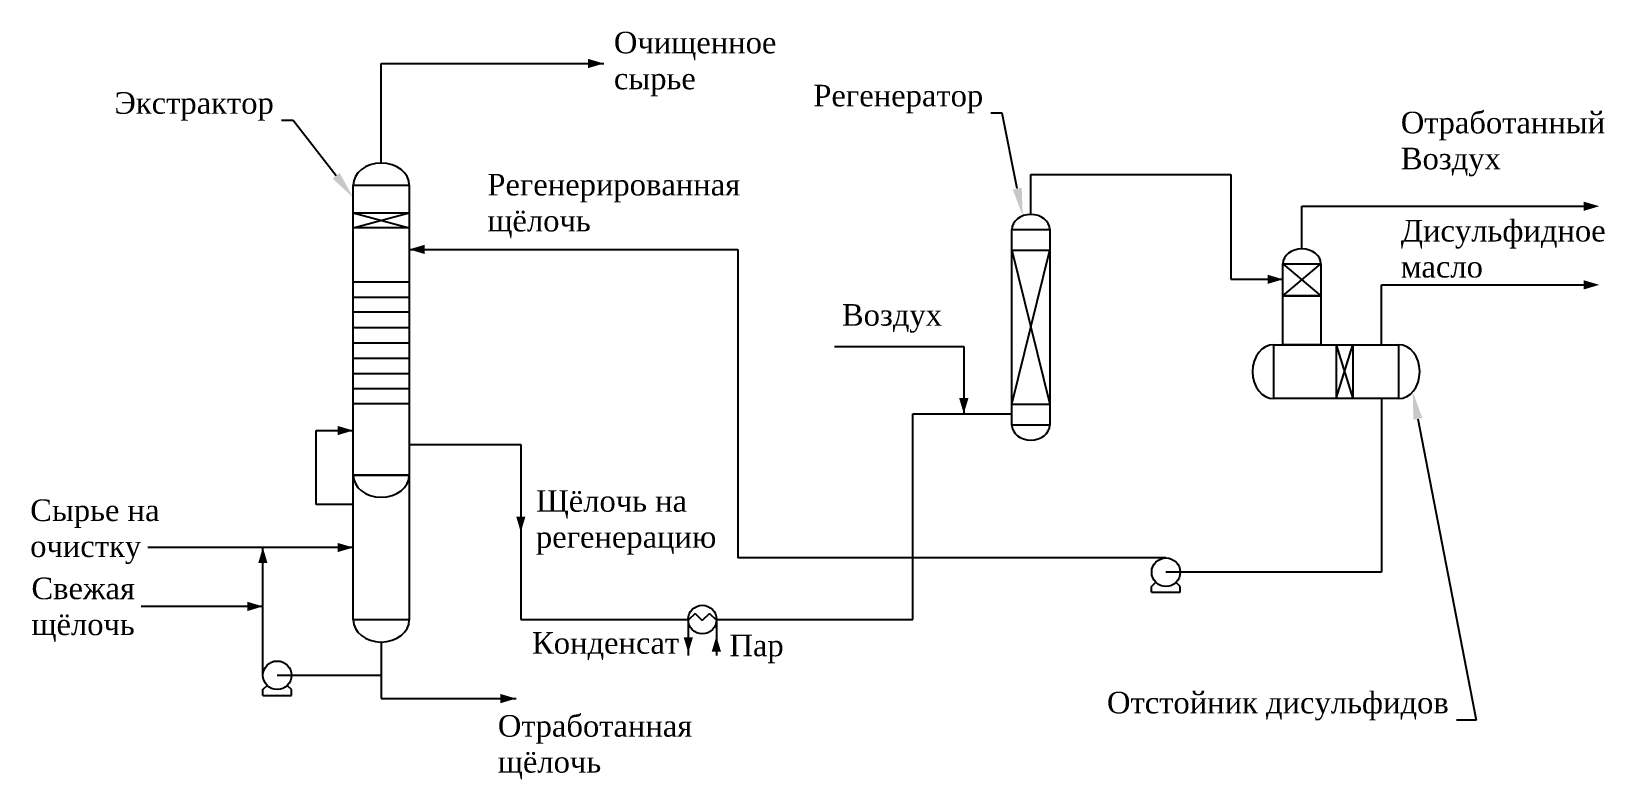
# Paper-space layout 'Лист1' of a CAD drawing. Header units: inches. Extents: x 0.4 to 10.6, y 0.7 to 5.5.
import ezdxf
from ezdxf import colors
from ezdxf.entities.mleader import LeaderData, LeaderLine
from ezdxf.math import Vec2, Vec3

# ---------------------------------------------------------------- set-up
doc = ezdxf.new("R2010")
doc.units = ezdxf.units.IN
doc.header["$MEASUREMENT"] = 0
doc.styles.get("Standard").update_dxf_attribs({"font": 'arial.ttf'})

psp = doc.layouts.new('Лист1')

# ---------------------------------------------------------------- linework, layer by layer
for p, q in [((2.633, 4.695), (2.633, 5.341)), ((2.633, 5.341), (4.077, 5.341)), ((6.849, 4.362), (6.849, 4.621)), ((6.849, 4.621), (8.148, 4.621)), ((8.148, 4.621), (8.148, 3.941)), ((8.608, 4.138), (8.608, 4.415)), ((8.608, 4.415), (10.437, 4.415)), ((2.451, 4.373), (2.815, 4.373)), ((2.451, 4.373), (2.815, 4.274)), ((2.451, 4.274), (2.815, 4.373)), ((2.815, 4.274), (2.451, 4.274)), ((2.815, 4.135), (4.948, 4.135)), ((4.948, 4.135), (4.948, 2.134)), ((6.726, 4.131), (6.972, 4.131)), ((6.726, 4.131), (6.972, 3.13)), ((6.726, 3.13), (6.972, 4.131)), ((8.485, 4.042), (8.731, 3.834)), ((8.485, 3.834), (8.731, 4.042)), ((2.451, 3.925), (2.815, 3.925)), ((8.148, 3.941), (8.485, 3.941)), ((9.124, 3.516), (9.124, 3.905)), ((9.124, 3.905), (10.437, 3.905)), ((2.451, 3.826), (2.815, 3.826)), ((2.815, 3.727), (2.451, 3.727)), ((2.451, 3.628), (2.815, 3.628)), ((2.451, 3.529), (2.815, 3.529)), ((5.575, 3.505), (6.414, 3.505)), ((6.414, 3.505), (6.414, 3.069)), ((8.83, 3.516), (8.83, 3.167)), ((8.83, 3.516), (8.939, 3.167)), ((8.83, 3.167), (8.939, 3.516)), ((8.939, 3.516), (8.939, 3.167)), ((2.451, 3.43), (2.815, 3.43)), ((2.451, 3.331), (2.815, 3.331)), ((2.451, 3.232), (2.815, 3.232)), ((9.124, 3.167), (9.124, 2.041)), ((2.815, 3.133), (2.451, 3.133)), ((6.083, 1.734), (6.083, 3.069)), ((6.083, 3.069), (6.726, 3.069)), ((6.726, 3.13), (6.972, 3.13)), ((2.211, 2.481), (2.211, 2.96)), ((2.211, 2.96), (2.451, 2.96)), ((2.815, 2.869), (3.539, 2.869)), ((3.539, 2.869), (3.539, 1.734)), ((2.451, 2.481), (2.211, 2.481)), ((2.451, 2.201), (1.119, 2.201)), ((1.865, 1.372), (1.865, 2.201)), ((2.815, 2.138), (2.815, 1.76)), ((7.726, 2.134), (4.948, 2.134)), ((7.633, 1.949), (7.66, 1.976)), ((7.633, 1.912), (7.633, 1.949)), ((9.124, 2.041), (7.726, 2.041)), ((7.818, 1.949), (7.791, 1.976)), ((7.818, 1.912), (7.818, 1.949)), ((7.633, 1.912), (7.818, 1.912)), ((1.865, 1.819), (1.076, 1.819)), ((4.671, 1.774), (4.626, 1.729)), ((4.671, 1.774), (4.717, 1.728)), ((4.763, 1.774), (4.717, 1.728)), ((4.763, 1.774), (4.808, 1.729)), ((3.539, 1.734), (4.624, 1.734)), ((4.626, 1.729), (4.626, 1.5)), ((4.808, 1.729), (4.808, 1.5)), ((4.81, 1.734), (6.083, 1.734)), ((2.633, 1.588), (2.633, 1.221)), ((1.958, 1.372), (2.633, 1.372)), ((1.865, 1.279), (1.892, 1.307)), ((1.865, 1.242), (1.865, 1.279)), ((1.865, 1.242), (2.05, 1.242)), ((2.05, 1.279), (2.023, 1.307)), ((2.05, 1.242), (2.05, 1.279)), ((2.633, 1.221), (3.508, 1.221))]:
    psp.add_line(p, q)
for points in [[(2.451, 4.552), (2.815, 4.552), (2.815, 2.671), (2.451, 2.671)], [(6.726, 4.265), (6.972, 4.265), (6.972, 2.995), (6.726, 2.995)], [(8.485, 4.042), (8.731, 4.042), (8.731, 3.834), (8.485, 3.834)], [(8.485, 3.834), (8.731, 3.834), (8.731, 3.516), (8.485, 3.516)], [(9.235, 3.516), (9.235, 3.167), (8.425, 3.167), (8.425, 3.516)], [(2.451, 2.671), (2.815, 2.671), (2.815, 1.731), (2.451, 1.731)]]:
    psp.add_lwpolyline(points, close=True)
for centre in [(7.726, 2.041), (4.717, 1.734), (1.958, 1.372)]:
    psp.add_circle(centre, 0.0926)
for centre, major_axis in [((2.633, 4.552), (-0.182, 0)), ((6.849, 4.265), (-0.123, 0)), ((8.608, 4.042), (-0.123, 0)), ((8.425, 3.342), (0, -0.175)), ((9.235, 3.342), (0, 0.175)), ((6.849, 2.995), (0.123, 0)), ((2.633, 2.671), (0.182, 0)), ((2.633, 1.731), (0.182, 0))]:
    psp.add_ellipse(centre, major_axis=major_axis, ratio=0.786371, start_param=3.141593, end_param=6.283185)
for points in [[(3.976, 5.311), (3.976, 5.371), (4.077, 5.341)], [(10.437, 4.385), (10.437, 4.445), (10.538, 4.415)], [(2.915, 4.165), (2.915, 4.105), (2.815, 4.135)], [(8.385, 3.911), (8.385, 3.971), (8.485, 3.941)], [(10.437, 3.875), (10.437, 3.935), (10.538, 3.905)], [(6.384, 3.17), (6.444, 3.17), (6.414, 3.069)], [(2.35, 2.93), (2.35, 2.99), (2.451, 2.96)], [(3.509, 2.402), (3.569, 2.402), (3.539, 2.301)], [(1.895, 2.1), (1.835, 2.1), (1.865, 2.201)], [(2.35, 2.171), (2.35, 2.231), (2.451, 2.201)], [(1.765, 1.789), (1.765, 1.849), (1.865, 1.819)], [(4.596, 1.619), (4.656, 1.619), (4.626, 1.519)], [(4.838, 1.526), (4.778, 1.526), (4.808, 1.626)], [(3.407, 1.191), (3.407, 1.251), (3.508, 1.221)]]:
    psp.add_solid(points)

# ---------------------------------------------------------------- texts
at = {"attachment_point": 1}
for s, width, gutter_width, heights, insert, char_height in [('{\\fTimes New Roman|b0|i0|c204|p18;Очищенное сырье}', 1.06, 1, [0.518], (4.143, 5.547), 0.14), ('{\\fTimes New Roman|b0|i0|c204|p18;Отработанный Воздух}', 0.69792, 1, [0.487], (9.25, 5.028), 0.14), ('{\\fTimes New Roman|b0|i0|c204|p18;\\H1.4x;Регенерированная щёлочь }', 1.23982, 1, [0.676], (3.322, 4.625), 0.1), ('{\\fTimes New Roman|b0|i0|c204|p18;Дисульфидное масло}', 0.69792, 1, [0.487], (9.25, 4.326), 0.14), ('{\\fTimes New Roman|b0|i0|c204|p18;Воздух}', 0.69792, 1, [0.227], (5.623, 3.78), 0.14), ('{\\fTimes New Roman|b0|i0|c204|p18;\\H1.4x;Щёлочь на регенерацию\\P }', 1.23982, 1, [0.676], (3.637, 2.573), 0.1), ('{\\fTimes New Roman|b0|i0|c204|p18;Сырье на очистку}', 0.94229, 1, [0.418], (0.355, 2.513), 0.14), ('{\\fTimes New Roman|b0|i0|c204|p18;Свежая щёлочь}', 0.90566, 1, [0.426], (0.363, 2.006), 0.14), ('{\\fTimes New Roman|b0|i0|c204|p18;\\H1.4x;Конденсат\\H0.71429x;\\P\\P}', 1.02757, 0, [0.465], (3.612, 1.652), 0.1), ('{\\fTimes New Roman|b0|i0|c204|p18;\\H1.4x;Пар}', 0.34446, 1, [0.315], (4.893, 1.636), 0.1), ('{\\fTimes New Roman|b0|i0|c204|p18;Отработанная щёлочь}', 0.91128, 0.502, [0.456], (3.39, 1.114), 0.14)]:
    psp.add_mtext_dynamic_manual_height_columns(s, width=width, gutter_width=gutter_width, heights=heights, dxfattribs=dict(at, insert=insert, char_height=char_height))

# ---------------------------------------------------------------- leaders
ml = psp.add_multileader_mtext('Standard')
ml.set_content('{\\fTimes New Roman|b0|i0|c204|p18;Экстрактор}', color=256)
ml.set_leader_properties()
ml.build(insert=Vec2(0, 0))
ml.multileader.update_dxf_attribs({"text_left_attachment_type": 7, "text_right_attachment_type": 7, "dogleg_length": 0.36, "arrow_head_size": 0.18})
ctx = ml.context
ctx.base_point, ctx.char_height, ctx.arrow_head_size, ctx.landing_gap_size, ctx.plane_origin = Vec3(0.887, 4.971), 0.14, 0.18, 0.05, Vec3(2.451, 4.471)
ctx.left_attachment, ctx.right_attachment, ctx.text_align_type = 7, 7, 2
notes = []
notes.append((ctx, [(0, (1, 1, 0), (2.062, 4.971), (-1, 0), 0.0761, [(0, [(2.451, 4.471)], 0, [])])]))
ctx.mtext.insert, ctx.mtext.alignment, ctx.mtext.flow_direction = Vec3(1.936, 5.155), 3, 5
ml = psp.add_multileader_mtext('Standard')
ml.set_content('{\\fTimes New Roman|b0|i0|c204|p18;Регенератор}', color=256)
ml.set_leader_properties()
ml.build(insert=Vec2(0, 0))
ml.multileader.update_dxf_attribs({"text_left_attachment_type": 7, "text_right_attachment_type": 7, "dogleg_length": 0.36, "arrow_head_size": 0.18})
ctx = ml.context
ctx.base_point, ctx.char_height, ctx.arrow_head_size, ctx.landing_gap_size, ctx.plane_origin = Vec3(5.422, 5.019), 0.14, 0.18, 0.05, Vec3(6.726, 4.193)
ctx.left_attachment, ctx.right_attachment, ctx.text_align_type = 7, 7, 2
notes.append((ctx, [(0, (1, 1, 0), (6.663, 5.019), (-1, 0), 0.0733, [(0, [(6.796, 4.353)], 0, [])])]))
ctx.mtext.insert, ctx.mtext.alignment, ctx.mtext.flow_direction = Vec3(6.54, 5.203), 3, 5
ml = psp.add_multileader_mtext('Standard')
ml.set_content('{\\fTimes New Roman|b0|i0|c204|p18;Отстойник дисульфидов}', color=256)
ml.set_leader_properties()
ml.build(insert=Vec2(0, 0))
ml.multileader.update_dxf_attribs({"text_left_attachment_type": 7, "text_right_attachment_type": 7, "dogleg_length": 0.36, "arrow_head_size": 0.18})
ctx = ml.context
ctx.base_point, ctx.char_height, ctx.arrow_head_size, ctx.landing_gap_size, ctx.plane_origin = Vec3(7.357, 1.08), 0.14, 0.18, 0.05, Vec3(8.485, 3.731)
ctx.left_attachment, ctx.right_attachment, ctx.text_align_type = 7, 7, 2
notes.append((ctx, [(0, (1, 1, 0), (9.739, 1.08), (-1, 0), 0.128, [(0, [(9.327, 3.212)], 0, [])])]))
ctx.mtext.insert, ctx.mtext.alignment, ctx.mtext.flow_direction = Vec3(9.561, 1.265), 3, 5
for ctx, leaders in notes:
    for number, flags, end, landing, length, lines in leaders:
        leader = LeaderData()
        leader.index, (leader.has_last_leader_line, leader.has_dogleg_vector, leader.attachment_direction) = number, flags
        leader.last_leader_point, leader.dogleg_vector, leader.dogleg_length = Vec3(end), Vec3(landing), length
        for number, points, colour, breaks in lines:
            line = LeaderLine()
            line.index, line.vertices, line.color, line.breaks = number, Vec3.list(points), colors.encode_raw_color(colour), breaks
            leader.lines.append(line)
        ctx.leaders.append(leader)

doc.saveas('drawing.dxf')
